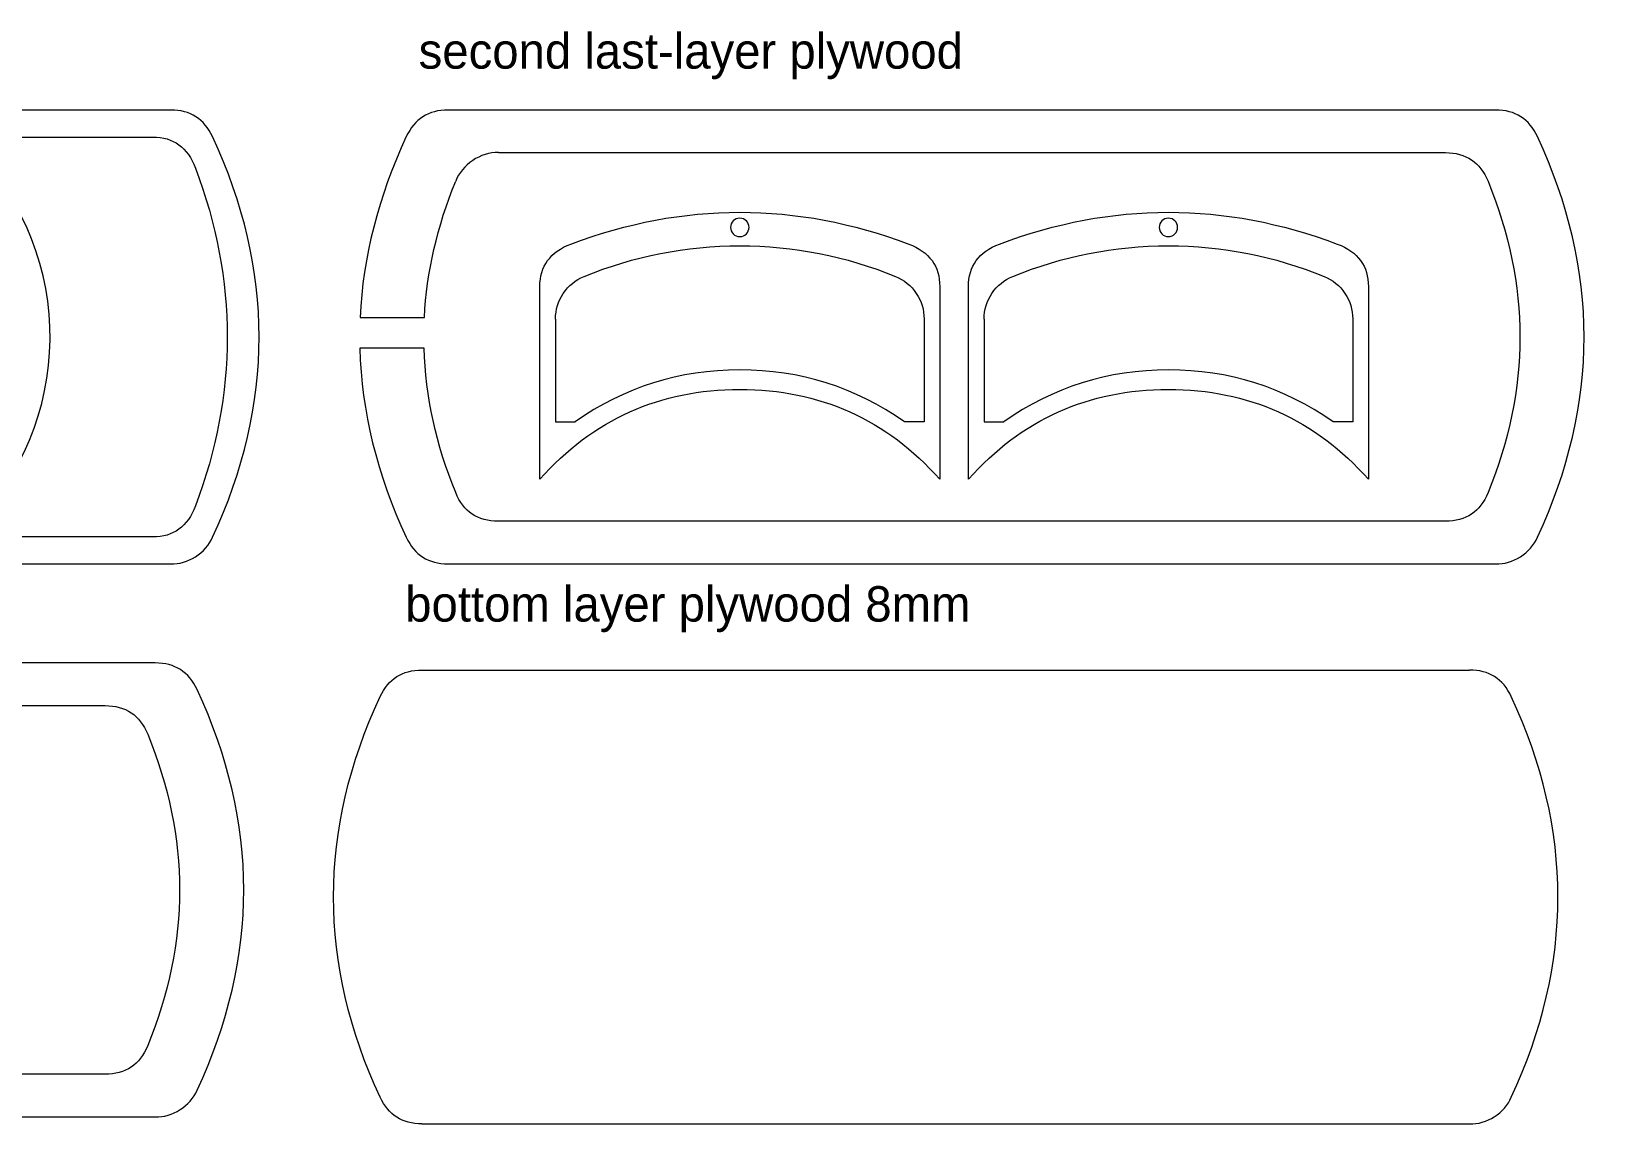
# Model space of a CAD drawing. Header units: inches. Extents: x -377 to 507, y -117 to 625.
# Drawn here: x -42 to 468, y -117 to 239 of the extents above; entities that cross this region are included whole.
import ezdxf

# ---------------------------------------------------------------- set-up
doc = ezdxf.new("R2010")
doc.units = ezdxf.units.IN
doc.header["$MEASUREMENT"] = 0
doc.layers.add('CUT', color=7, linetype='Continuous')

# ---------------------------------------------------------------- blocks, each defined once
blk = doc.blocks.new('block 82')
at = {"layer": 'CUT', "color": 7, "lineweight": 9}
blk.add_lwpolyline([(85.11, -116.27), (426.11, -116.27)], dxfattribs=at)
blk = doc.blocks.new('block 81')
at = {"layer": 'CUT'}
blk.add_blockref('block 82', (0, 0), dxfattribs=at)
blk = doc.blocks.new('block 85')
at = {"layer": 'CUT', "color": 7, "lineweight": 9}
blk.add_open_spline([(439.7, -107.6), (459.95, -64.14), (459.95, -20.67), (439.7, 22.8), (439.7, 22.8), (439.7, 22.8), (439.7, 22.8), (439.7, 22.8), (439.7, 22.8), (439.7, 22.8), (439.7, 22.8), (439.7, 22.8), (439.7, 22.8), (437.01, 28.57), (432.48, 31.46), (426.11, 31.46)], degree=3, knots=[0, 0, 0, 0, 1, 1, 1, 2, 2, 2, 3, 3, 3, 4, 4, 4, 5, 5, 5, 5], dxfattribs=at)
blk = doc.blocks.new('block 84')
at = {"layer": 'CUT'}
blk.add_blockref('block 85', (0, 0), dxfattribs=at)
blk = doc.blocks.new('block 87')
at = {"layer": 'CUT', "color": 7, "lineweight": 9}
blk.add_open_spline([(85.11, -116.27), (78.73, -116.27), (74.2, -113.38), (71.51, -107.6), (71.51, -107.6), (71.51, -107.6), (71.51, -107.6), (71.51, -107.6), (71.51, -107.6), (71.51, -107.6), (71.51, -107.6), (71.51, -107.6), (71.51, -107.6), (51.26, -64.14), (51.26, -20.67), (71.51, 22.8), (71.51, 22.8), (71.51, 22.8), (71.51, 22.8), (71.51, 22.8), (71.51, 22.8), (71.51, 22.8), (71.51, 22.8), (71.51, 22.8), (71.51, 22.8), (74.2, 28.57), (78.73, 31.46), (85.11, 31.46), (85.11, 31.46), (426.11, 31.46), (426.11, 31.46)], degree=3, knots=[0, 0, 0, 0, 1, 1, 1, 2, 2, 2, 3, 3, 3, 4, 4, 4, 5, 5, 5, 6, 6, 6, 7, 7, 7, 8, 8, 8, 9, 9, 9, 10, 10, 10, 10], dxfattribs=at)
blk = doc.blocks.new('block 86')
at = {"layer": 'CUT'}
blk.add_blockref('block 87', (0, 0), dxfattribs=at)
blk = doc.blocks.new('block 89')
at = {"layer": 'CUT', "color": 7, "lineweight": 9}
blk.add_open_spline([(426.11, -116.27), (431.56, -116.51), (437.62, -112.65), (439.7, -107.6)], degree=3, dxfattribs=at)
blk = doc.blocks.new('block 88')
at = {"layer": 'CUT'}
blk.add_blockref('block 89', (0, 0), dxfattribs=at)
blk = doc.blocks.new('block 83')
at = {"layer": 'CUT'}
for name in ['block 86', 'block 84', 'block 88']:
    blk.add_blockref(name, (0, 0), dxfattribs=at)
blk = doc.blocks.new('block 80')
at = {"layer": 'CUT'}
for name in ['block 83', 'block 81']:
    blk.add_blockref(name, (0, 0), dxfattribs=at)
blk = doc.blocks.new('block 92')
at = {"layer": 'CUT', "color": 7, "lineweight": 9}
blk.add_open_spline([(11.92, -105.31), (32.16, -61.85), (32.16, -18.38), (11.92, 25.09), (11.92, 25.09), (11.92, 25.09), (11.92, 25.09), (11.92, 25.09), (11.92, 25.09), (11.92, 25.09), (11.92, 25.09), (11.92, 25.09), (11.92, 25.09), (9.22, 30.86), (4.69, 33.75), (-1.68, 33.75)], degree=3, knots=[0, 0, 0, 0, 1, 1, 1, 2, 2, 2, 3, 3, 3, 4, 4, 4, 5, 5, 5, 5], dxfattribs=at)
blk = doc.blocks.new('block 91')
at = {"layer": 'CUT'}
blk.add_blockref('block 92', (0, 0), dxfattribs=at)
blk = doc.blocks.new('block 94')
at = {"layer": 'CUT', "color": 7, "lineweight": 9}
blk.add_lwpolyline([(-1.68, 33.75), (-342.68, 33.75)], dxfattribs=at)
blk = doc.blocks.new('block 93')
at = {"layer": 'CUT'}
blk.add_blockref('block 94', (0, 0), dxfattribs=at)
blk = doc.blocks.new('block 96')
at = {"layer": 'CUT', "color": 7, "lineweight": 9}
blk.add_open_spline([(-342.68, 33.75), (-349.05, 33.75), (-353.59, 30.86), (-356.28, 25.09), (-356.28, 25.09), (-356.28, 25.09), (-356.28, 25.09), (-356.28, 25.09), (-356.28, 25.09), (-356.28, 25.09), (-356.28, 25.09), (-356.28, 25.09), (-356.28, 25.09), (-376.52, -18.38), (-376.52, -61.85), (-356.28, -105.31), (-356.28, -105.31), (-356.28, -105.31), (-356.28, -105.31), (-356.28, -105.31), (-356.28, -105.31), (-356.28, -105.31), (-356.28, -105.31), (-356.28, -105.31), (-356.28, -105.31), (-353.59, -111.09), (-349.05, -113.98), (-342.68, -113.98)], degree=3, knots=[0, 0, 0, 0, 1, 1, 1, 2, 2, 2, 3, 3, 3, 4, 4, 4, 5, 5, 5, 6, 6, 6, 7, 7, 7, 8, 8, 8, 9, 9, 9, 9], dxfattribs=at)
blk = doc.blocks.new('block 95')
at = {"layer": 'CUT'}
blk.add_blockref('block 96', (0, 0), dxfattribs=at)
blk = doc.blocks.new('block 98')
at = {"layer": 'CUT', "color": 7, "lineweight": 9}
blk.add_lwpolyline([(-342.68, -113.98), (-1.68, -113.98)], dxfattribs=at)
blk = doc.blocks.new('block 97')
at = {"layer": 'CUT'}
blk.add_blockref('block 98', (0, 0), dxfattribs=at)
blk = doc.blocks.new('block 100')
at = {"layer": 'CUT', "color": 7, "lineweight": 9}
blk.add_open_spline([(-1.68, -113.98), (3.78, -114.22), (9.83, -110.36), (11.92, -105.31)], degree=3, dxfattribs=at)
blk = doc.blocks.new('block 99')
at = {"layer": 'CUT'}
blk.add_blockref('block 100', (0, 0), dxfattribs=at)
blk = doc.blocks.new('block 102')
at = {"layer": 'CUT', "color": 7, "lineweight": 9}
blk.add_lwpolyline([(-18.05, -100.11), (-326.31, -100.11)], dxfattribs=at)
blk = doc.blocks.new('block 101')
at = {"layer": 'CUT'}
blk.add_blockref('block 102', (0, 0), dxfattribs=at)
blk = doc.blocks.new('block 104')
at = {"layer": 'CUT', "color": 7, "lineweight": 9}
blk.add_lwpolyline([(-326.31, 19.88), (-18.05, 19.88)], dxfattribs=at)
blk = doc.blocks.new('block 103')
at = {"layer": 'CUT'}
blk.add_blockref('block 104', (0, 0), dxfattribs=at)
blk = doc.blocks.new('block 106')
at = {"layer": 'CUT', "color": 7, "lineweight": 9}
blk.add_open_spline([(-326.31, 19.88), (-332.05, 20.11), (-338.23, 15.97), (-340.19, 10.56)], degree=3, dxfattribs=at)
blk = doc.blocks.new('block 105')
at = {"layer": 'CUT'}
blk.add_blockref('block 106', (0, 0), dxfattribs=at)
blk = doc.blocks.new('block 108')
at = {"layer": 'CUT', "color": 7, "lineweight": 9}
blk.add_open_spline([(-18.05, 19.88), (-11.34, 19.88), (-6.71, 16.77), (-4.17, 10.56), (-4.17, 10.56), (-4.17, 10.56), (-4.17, 10.56), (-4.17, 10.56), (-4.17, 10.56), (-4.17, 10.56), (-4.17, 10.56), (-4.17, 10.56), (-4.17, 10.56), (9.65, -23.22), (9.65, -57), (-4.17, -90.79), (-4.17, -90.79), (-4.17, -90.79), (-4.17, -90.79), (-4.17, -90.79), (-4.17, -90.79), (-4.17, -90.79), (-4.17, -90.79), (-4.17, -90.79), (-4.17, -90.79), (-6.71, -97), (-11.34, -100.11), (-18.05, -100.11)], degree=3, knots=[0, 0, 0, 0, 1, 1, 1, 2, 2, 2, 3, 3, 3, 4, 4, 4, 5, 5, 5, 6, 6, 6, 7, 7, 7, 8, 8, 8, 9, 9, 9, 9], dxfattribs=at)
blk = doc.blocks.new('block 107')
at = {"layer": 'CUT'}
blk.add_blockref('block 108', (0, 0), dxfattribs=at)
blk = doc.blocks.new('block 110')
at = {"layer": 'CUT', "color": 7, "lineweight": 9}
blk.add_open_spline([(-326.31, -100.11), (-333.02, -100.11), (-337.65, -97), (-340.19, -90.79), (-340.19, -90.79), (-340.19, -90.79), (-340.19, -90.79), (-340.19, -90.79), (-340.19, -90.79), (-340.19, -90.79), (-340.19, -90.79), (-340.19, -90.79), (-340.19, -90.79), (-354.01, -57), (-354.01, -23.22), (-340.19, 10.56)], degree=3, knots=[0, 0, 0, 0, 1, 1, 1, 2, 2, 2, 3, 3, 3, 4, 4, 4, 5, 5, 5, 5], dxfattribs=at)
blk = doc.blocks.new('block 109')
at = {"layer": 'CUT'}
blk.add_blockref('block 110', (0, 0), dxfattribs=at)
blk = doc.blocks.new('block 90')
at = {"layer": 'CUT'}
for name in ['block 95', 'block 93', 'block 91', 'block 105', 'block 103', 'block 107', 'block 109', 'block 101', 'block 99', 'block 97']:
    blk.add_blockref(name, (0, 0), dxfattribs=at)
blk = doc.blocks.new('block 114')
at = {"layer": 'CUT', "color": 7, "lineweight": 9}
blk.add_open_spline([(448.21, 74.65), (468.46, 118.12), (468.46, 161.59), (448.21, 205.05), (448.21, 205.05), (448.21, 205.05), (448.21, 205.05), (448.21, 205.05), (448.21, 205.05), (448.21, 205.05), (448.21, 205.05), (448.21, 205.05), (448.21, 205.05), (445.52, 210.83), (440.99, 213.72), (434.61, 213.72)], degree=3, knots=[0, 0, 0, 0, 1, 1, 1, 2, 2, 2, 3, 3, 3, 4, 4, 4, 5, 5, 5, 5], dxfattribs=at)
blk = doc.blocks.new('block 113')
at = {"layer": 'CUT'}
blk.add_blockref('block 114', (0, 0), dxfattribs=at)
blk = doc.blocks.new('block 116')
at = {"layer": 'CUT', "color": 7, "lineweight": 9}
blk.add_lwpolyline([(434.61, 213.72), (93.61, 213.72)], dxfattribs=at)
blk = doc.blocks.new('block 115')
at = {"layer": 'CUT'}
blk.add_blockref('block 116', (0, 0), dxfattribs=at)
blk = doc.blocks.new('block 118')
at = {"layer": 'CUT', "color": 7, "lineweight": 9}
for points in [[(93.61, 213.72), (87.24, 213.72), (82.71, 210.83), (80.02, 205.05), (80.02, 205.05), (80.02, 205.05), (80.02, 205.05), (80.02, 205.05), (80.02, 205.05), (80.02, 205.05), (80.02, 205.05), (80.02, 205.05), (80.02, 205.05), (70.88, 185.43), (65.86, 165.81), (64.97, 146.19)], [(64.88, 136.19), (65.42, 115.68), (70.46, 95.17), (80.02, 74.65), (80.02, 74.65), (80.02, 74.65), (80.02, 74.65), (80.02, 74.65), (80.02, 74.65), (80.02, 74.65), (80.02, 74.65), (80.02, 74.65), (80.02, 74.65), (82.71, 68.88), (87.24, 65.99), (93.61, 65.99)]]:
    blk.add_open_spline(points, degree=3, knots=[0, 0, 0, 0, 1, 1, 1, 2, 2, 2, 3, 3, 3, 4, 4, 4, 5, 5, 5, 5], dxfattribs=at)
blk = doc.blocks.new('block 117')
at = {"layer": 'CUT'}
blk.add_blockref('block 118', (0, 0), dxfattribs=at)
blk = doc.blocks.new('block 120')
at = {"layer": 'CUT', "color": 7, "lineweight": 9}
blk.add_lwpolyline([(93.61, 65.99), (434.61, 65.99)], dxfattribs=at)
blk = doc.blocks.new('block 119')
at = {"layer": 'CUT'}
blk.add_blockref('block 120', (0, 0), dxfattribs=at)
blk = doc.blocks.new('block 122')
at = {"layer": 'CUT', "color": 7, "lineweight": 9}
blk.add_open_spline([(434.61, 65.99), (440.07, 65.75), (446.12, 69.61), (448.21, 74.65)], degree=3, dxfattribs=at)
blk = doc.blocks.new('block 121')
at = {"layer": 'CUT'}
blk.add_blockref('block 122', (0, 0), dxfattribs=at)
blk = doc.blocks.new('block 124')
at = {"layer": 'CUT', "color": 7, "lineweight": 9}
blk.add_lwpolyline([(418.24, 79.86), (109.98, 79.86)], dxfattribs=at)
blk = doc.blocks.new('block 123')
at = {"layer": 'CUT'}
blk.add_blockref('block 124', (0, 0), dxfattribs=at)
blk = doc.blocks.new('block 126')
at = {"layer": 'CUT', "color": 7, "lineweight": 9}
blk.add_lwpolyline([(109.98, 199.85), (418.24, 199.85)], dxfattribs=at)
blk = doc.blocks.new('block 125')
at = {"layer": 'CUT'}
blk.add_blockref('block 126', (0, 0), dxfattribs=at)
blk = doc.blocks.new('block 128')
at = {"layer": 'CUT', "color": 7, "lineweight": 9}
blk.add_open_spline([(109.98, 199.85), (104.24, 200.08), (98.06, 195.93), (96.1, 190.53)], degree=3, dxfattribs=at)
blk = doc.blocks.new('block 127')
at = {"layer": 'CUT'}
blk.add_blockref('block 128', (0, 0), dxfattribs=at)
blk = doc.blocks.new('block 130')
at = {"layer": 'CUT', "color": 7, "lineweight": 9}
blk.add_open_spline([(418.24, 199.85), (424.95, 199.85), (429.58, 196.74), (432.12, 190.53), (432.12, 190.53), (432.12, 190.53), (432.12, 190.53), (432.12, 190.53), (432.12, 190.53), (432.12, 190.53), (432.12, 190.53), (432.12, 190.53), (432.12, 190.53), (445.94, 156.74), (445.94, 122.96), (432.12, 89.18), (432.12, 89.18), (432.12, 89.18), (432.12, 89.18), (432.12, 89.18), (432.12, 89.18), (432.12, 89.18), (432.12, 89.18), (432.12, 89.18), (432.12, 89.18), (429.58, 82.97), (424.95, 79.86), (418.24, 79.86)], degree=3, knots=[0, 0, 0, 0, 1, 1, 1, 2, 2, 2, 3, 3, 3, 4, 4, 4, 5, 5, 5, 6, 6, 6, 7, 7, 7, 8, 8, 8, 9, 9, 9, 9], dxfattribs=at)
blk = doc.blocks.new('block 129')
at = {"layer": 'CUT'}
blk.add_blockref('block 130', (0, 0), dxfattribs=at)
blk = doc.blocks.new('block 132')
at = {"layer": 'CUT', "color": 7, "lineweight": 9}
blk.add_open_spline([(85.9, 146.19), (86.66, 160.97), (90.06, 175.75), (96.1, 190.53)], degree=3, dxfattribs=at)
blk.add_open_spline([(109.98, 79.86), (103.27, 79.86), (98.64, 82.97), (96.1, 89.18), (96.1, 89.18), (96.1, 89.18), (96.1, 89.18), (96.1, 89.18), (96.1, 89.18), (96.1, 89.18), (96.1, 89.18), (96.1, 89.18), (96.1, 89.18), (89.69, 104.85), (86.26, 120.52), (85.79, 136.19)], degree=3, knots=[0, 0, 0, 0, 1, 1, 1, 2, 2, 2, 3, 3, 3, 4, 4, 4, 5, 5, 5, 5], dxfattribs=at)
blk = doc.blocks.new('block 131')
at = {"layer": 'CUT'}
blk.add_blockref('block 132', (0, 0), dxfattribs=at)
blk = doc.blocks.new('block 112')
at = {"layer": 'CUT'}
for name in ['block 117', 'block 115', 'block 113', 'block 127', 'block 125', 'block 129', 'block 131', 'block 123', 'block 121', 'block 119']:
    blk.add_blockref(name, (0, 0), dxfattribs=at)
blk = doc.blocks.new('block 111')
at = {"layer": 'CUT', "color": 7, "lineweight": 9}
blk.add_lwpolyline([(85.79, 136.19), (64.88, 136.19)], dxfattribs=at)
blk.add_open_spline([(64.97, 146.19), (70.89, 146.19), (85.9, 146.19), (85.9, 146.19)], degree=3, dxfattribs=at)
at = {"layer": 'CUT'}
blk.add_blockref('block 112', (0, 0), dxfattribs=at)
blk = doc.blocks.new('block 135')
at = {"layer": 'CUT', "color": 7, "lineweight": 9}
blk.add_open_spline([(381.69, 112.25), (381.69, 112.25), (381.69, 112.25), (381.69, 112.25), (381.69, 112.25), (381.69, 112.25), (381.69, 112.25), (381.69, 112.25), (381.69, 112.25), (381.69, 112.25), (365.6, 123.52), (347.74, 129.15), (328.1, 129.15), (328.1, 129.15), (328.1, 129.15), (328.1, 129.15), (328.1, 129.15), (328.1, 129.15), (328.1, 129.15), (328.1, 129.15), (328.1, 129.15), (328.1, 129.15), (308.46, 129.15), (290.59, 123.52), (274.5, 112.25)], degree=3, knots=[0, 0, 0, 0, 1, 1, 1, 2, 2, 2, 3, 3, 3, 4, 4, 4, 5, 5, 5, 6, 6, 6, 7, 7, 7, 8, 8, 8, 8], dxfattribs=at)
blk = doc.blocks.new('block 134')
at = {"layer": 'CUT'}
blk.add_blockref('block 135', (0, 0), dxfattribs=at)
blk = doc.blocks.new('block 137')
at = {"layer": 'CUT', "color": 7, "lineweight": 9}
blk.add_lwpolyline([(388.09, 145.67), (388.09, 112.25), (381.69, 112.25)], dxfattribs=at)
blk = doc.blocks.new('block 136')
at = {"layer": 'CUT'}
blk.add_blockref('block 137', (0, 0), dxfattribs=at)
blk = doc.blocks.new('block 139')
at = {"layer": 'CUT', "color": 7, "lineweight": 9}
blk.add_open_spline([(268.11, 145.67), (268.11, 148.72), (268.95, 151.51), (270.65, 154.03), (270.65, 154.03), (270.65, 154.03), (270.65, 154.03), (270.65, 154.03), (270.65, 154.03), (270.65, 154.03), (270.65, 154.03), (270.65, 154.03), (270.65, 154.03), (272.35, 156.56), (274.61, 158.4), (277.42, 159.56), (277.42, 159.56), (277.42, 159.56), (277.42, 159.56), (277.42, 159.56), (277.42, 159.56), (277.42, 159.56), (277.42, 159.56), (277.42, 159.56), (277.42, 159.56), (293.66, 166.2), (310.55, 169.52), (328.1, 169.52), (328.1, 169.52), (328.1, 169.52), (328.1, 169.52), (328.1, 169.52), (328.1, 169.52), (328.1, 169.52), (328.1, 169.52), (328.1, 169.52), (328.1, 169.52), (345.64, 169.52), (362.53, 166.2), (378.77, 159.56), (378.77, 159.56), (378.77, 159.56), (378.77, 159.56), (378.77, 159.56), (378.77, 159.56), (378.77, 159.56), (378.77, 159.56), (378.77, 159.56), (378.77, 159.56), (381.59, 158.4), (383.85, 156.56), (385.55, 154.03), (385.55, 154.03), (385.55, 154.03), (385.55, 154.03), (385.55, 154.03), (385.55, 154.03), (385.55, 154.03), (385.55, 154.03), (385.55, 154.03), (385.55, 154.03), (387.24, 151.51), (388.09, 148.72), (388.09, 145.67)], degree=3, knots=[0, 0, 0, 0, 1, 1, 1, 2, 2, 2, 3, 3, 3, 4, 4, 4, 5, 5, 5, 6, 6, 6, 7, 7, 7, 8, 8, 8, 9, 9, 9, 10, 10, 10, 11, 11, 11, 12, 12, 12, 13, 13, 13, 14, 14, 14, 15, 15, 15, 16, 16, 16, 17, 17, 17, 18, 18, 18, 19, 19, 19, 20, 20, 20, 21, 21, 21, 21], dxfattribs=at)
blk = doc.blocks.new('block 138')
at = {"layer": 'CUT'}
blk.add_blockref('block 139', (0, 0), dxfattribs=at)
blk = doc.blocks.new('block 141')
at = {"layer": 'CUT', "color": 7, "lineweight": 9}
blk.add_open_spline([(268.11, 145.67), (268.11, 145.67), (268.11, 112.25), (268.11, 112.25), (268.56, 112.25), (274.5, 112.25), (274.5, 112.25)], degree=3, knots=[0, 0, 0, 0, 1, 1, 1, 2, 2, 2, 2], dxfattribs=at)
blk = doc.blocks.new('block 140')
at = {"layer": 'CUT'}
blk.add_blockref('block 141', (0, 0), dxfattribs=at)
blk = doc.blocks.new('block 143')
at = {"layer": 'CUT', "color": 7, "lineweight": 9}
blk.add_lwpolyline([(263.01, 93.56), (263.01, 135.14)], dxfattribs=at)
blk = doc.blocks.new('block 142')
at = {"layer": 'CUT'}
blk.add_blockref('block 143', (0, 0), dxfattribs=at)
blk = doc.blocks.new('block 145')
at = {"layer": 'CUT', "color": 7, "lineweight": 9}
blk.add_open_spline([(383.07, 170.09), (389.81, 167.55), (393.18, 162.92), (393.18, 156.21)], degree=3, dxfattribs=at)
blk = doc.blocks.new('block 144')
at = {"layer": 'CUT'}
blk.add_blockref('block 145', (0, 0), dxfattribs=at)
blk = doc.blocks.new('block 147')
at = {"layer": 'CUT', "color": 7, "lineweight": 9}
blk.add_open_spline([(263.01, 156.21), (263.01, 162.92), (266.38, 167.55), (273.12, 170.09), (273.12, 170.09), (273.12, 170.09), (273.12, 170.09), (273.12, 170.09), (273.12, 170.09), (273.12, 170.09), (273.12, 170.09), (273.12, 170.09), (273.12, 170.09), (309.77, 183.91), (346.42, 183.91), (383.07, 170.09)], degree=3, knots=[0, 0, 0, 0, 1, 1, 1, 2, 2, 2, 3, 3, 3, 4, 4, 4, 5, 5, 5, 5], dxfattribs=at)
blk = doc.blocks.new('block 146')
at = {"layer": 'CUT'}
blk.add_blockref('block 147', (0, 0), dxfattribs=at)
blk = doc.blocks.new('block 149')
at = {"layer": 'CUT', "color": 7, "lineweight": 9}
blk.add_lwpolyline([(393.18, 156.21), (393.18, 135.14)], dxfattribs=at)
blk = doc.blocks.new('block 148')
at = {"layer": 'CUT'}
blk.add_blockref('block 149', (0, 0), dxfattribs=at)
blk = doc.blocks.new('block 151')
at = {"layer": 'CUT', "color": 7, "lineweight": 9}
blk.add_lwpolyline([(263.01, 135.14), (263.01, 156.21)], dxfattribs=at)
blk = doc.blocks.new('block 150')
at = {"layer": 'CUT'}
blk.add_blockref('block 151', (0, 0), dxfattribs=at)
blk = doc.blocks.new('block 153')
at = {"layer": 'CUT', "color": 7, "lineweight": 9}
blk.add_open_spline([(263.01, 93.56), (280.33, 113.04), (302.03, 122.78), (328.1, 122.78), (328.1, 122.78), (328.1, 122.78), (328.1, 122.78), (328.1, 122.78), (328.1, 122.78), (328.1, 122.78), (328.1, 122.78), (328.1, 122.78), (328.1, 122.78), (354.17, 122.78), (375.86, 113.04), (393.18, 93.56)], degree=3, knots=[0, 0, 0, 0, 1, 1, 1, 2, 2, 2, 3, 3, 3, 4, 4, 4, 5, 5, 5, 5], dxfattribs=at)
blk = doc.blocks.new('block 152')
at = {"layer": 'CUT'}
blk.add_blockref('block 153', (0, 0), dxfattribs=at)
blk = doc.blocks.new('block 155')
at = {"layer": 'CUT', "color": 7, "lineweight": 9}
blk.add_lwpolyline([(393.18, 135.14), (393.18, 93.56)], dxfattribs=at)
blk = doc.blocks.new('block 154')
at = {"layer": 'CUT'}
blk.add_blockref('block 155', (0, 0), dxfattribs=at)
blk = doc.blocks.new('block 133')
at = {"layer": 'CUT'}
for name in ['block 146', 'block 138', 'block 144', 'block 150', 'block 148', 'block 140', 'block 136', 'block 142', 'block 154', 'block 134', 'block 152']:
    blk.add_blockref(name, (0, 0), dxfattribs=at)
blk = doc.blocks.new('block 159')
at = {"layer": 'CUT', "color": 7, "lineweight": 9}
blk.add_open_spline([(242.17, 112.26), (242.17, 112.26), (242.17, 112.26), (242.17, 112.26), (242.17, 112.26), (242.17, 112.26), (242.17, 112.26), (242.17, 112.26), (242.17, 112.26), (242.17, 112.26), (226.08, 123.52), (208.22, 129.15), (188.58, 129.15), (188.58, 129.15), (188.58, 129.15), (188.58, 129.15), (188.58, 129.15), (188.58, 129.15), (188.58, 129.15), (188.58, 129.15), (188.58, 129.15), (188.58, 129.15), (168.94, 129.15), (151.08, 123.52), (134.99, 112.26)], degree=3, knots=[0, 0, 0, 0, 1, 1, 1, 2, 2, 2, 3, 3, 3, 4, 4, 4, 5, 5, 5, 6, 6, 6, 7, 7, 7, 8, 8, 8, 8], dxfattribs=at)
blk = doc.blocks.new('block 158')
at = {"layer": 'CUT'}
blk.add_blockref('block 159', (0, 0), dxfattribs=at)
blk = doc.blocks.new('block 161')
at = {"layer": 'CUT', "color": 7, "lineweight": 9}
blk.add_lwpolyline([(248.57, 145.67), (248.57, 112.26), (242.17, 112.26)], dxfattribs=at)
blk = doc.blocks.new('block 160')
at = {"layer": 'CUT'}
blk.add_blockref('block 161', (0, 0), dxfattribs=at)
blk = doc.blocks.new('block 163')
at = {"layer": 'CUT', "color": 7, "lineweight": 9}
blk.add_open_spline([(128.59, 145.67), (128.59, 148.72), (129.43, 151.51), (131.13, 154.03), (131.13, 154.03), (131.13, 154.03), (131.13, 154.03), (131.13, 154.03), (131.13, 154.03), (131.13, 154.03), (131.13, 154.03), (131.13, 154.03), (131.13, 154.03), (132.83, 156.56), (135.09, 158.4), (137.91, 159.56), (137.91, 159.56), (137.91, 159.56), (137.91, 159.56), (137.91, 159.56), (137.91, 159.56), (137.91, 159.56), (137.91, 159.56), (137.91, 159.56), (137.91, 159.56), (154.14, 166.2), (171.04, 169.52), (188.58, 169.52), (188.58, 169.52), (188.58, 169.52), (188.58, 169.52), (188.58, 169.52), (188.58, 169.52), (188.58, 169.52), (188.58, 169.52), (188.58, 169.52), (188.58, 169.52), (206.12, 169.52), (223.01, 166.2), (239.25, 159.56), (239.25, 159.56), (239.25, 159.56), (239.25, 159.56), (239.25, 159.56), (239.25, 159.56), (239.25, 159.56), (239.25, 159.56), (239.25, 159.56), (239.25, 159.56), (242.07, 158.4), (244.33, 156.56), (246.03, 154.03), (246.03, 154.03), (246.03, 154.03), (246.03, 154.03), (246.03, 154.03), (246.03, 154.03), (246.03, 154.03), (246.03, 154.03), (246.03, 154.03), (246.03, 154.03), (247.72, 151.51), (248.57, 148.72), (248.57, 145.67)], degree=3, knots=[0, 0, 0, 0, 1, 1, 1, 2, 2, 2, 3, 3, 3, 4, 4, 4, 5, 5, 5, 6, 6, 6, 7, 7, 7, 8, 8, 8, 9, 9, 9, 10, 10, 10, 11, 11, 11, 12, 12, 12, 13, 13, 13, 14, 14, 14, 15, 15, 15, 16, 16, 16, 17, 17, 17, 18, 18, 18, 19, 19, 19, 20, 20, 20, 21, 21, 21, 21], dxfattribs=at)
blk = doc.blocks.new('block 162')
at = {"layer": 'CUT'}
blk.add_blockref('block 163', (0, 0), dxfattribs=at)
blk = doc.blocks.new('block 165')
at = {"layer": 'CUT', "color": 7, "lineweight": 9}
blk.add_open_spline([(128.59, 145.67), (128.59, 145.67), (128.59, 112.26), (128.59, 112.26), (129.04, 112.26), (134.99, 112.26), (134.99, 112.26)], degree=3, knots=[0, 0, 0, 0, 1, 1, 1, 2, 2, 2, 2], dxfattribs=at)
blk = doc.blocks.new('block 164')
at = {"layer": 'CUT'}
blk.add_blockref('block 165', (0, 0), dxfattribs=at)
blk = doc.blocks.new('block 167')
at = {"layer": 'CUT', "color": 7, "lineweight": 9}
blk.add_lwpolyline([(123.49, 93.56), (123.49, 135.14)], dxfattribs=at)
blk = doc.blocks.new('block 166')
at = {"layer": 'CUT'}
blk.add_blockref('block 167', (0, 0), dxfattribs=at)
blk = doc.blocks.new('block 169')
at = {"layer": 'CUT', "color": 7, "lineweight": 9}
blk.add_open_spline([(243.55, 170.09), (250.3, 167.55), (253.67, 162.92), (253.67, 156.21)], degree=3, dxfattribs=at)
blk = doc.blocks.new('block 168')
at = {"layer": 'CUT'}
blk.add_blockref('block 169', (0, 0), dxfattribs=at)
blk = doc.blocks.new('block 171')
at = {"layer": 'CUT', "color": 7, "lineweight": 9}
blk.add_open_spline([(123.49, 156.21), (123.49, 162.92), (126.86, 167.55), (133.6, 170.09), (133.6, 170.09), (133.6, 170.09), (133.6, 170.09), (133.6, 170.09), (133.6, 170.09), (133.6, 170.09), (133.6, 170.09), (133.6, 170.09), (133.6, 170.09), (170.25, 183.91), (206.9, 183.91), (243.55, 170.09)], degree=3, knots=[0, 0, 0, 0, 1, 1, 1, 2, 2, 2, 3, 3, 3, 4, 4, 4, 5, 5, 5, 5], dxfattribs=at)
blk = doc.blocks.new('block 170')
at = {"layer": 'CUT'}
blk.add_blockref('block 171', (0, 0), dxfattribs=at)
blk = doc.blocks.new('block 173')
at = {"layer": 'CUT', "color": 7, "lineweight": 9}
blk.add_lwpolyline([(253.67, 156.21), (253.67, 135.14)], dxfattribs=at)
blk = doc.blocks.new('block 172')
at = {"layer": 'CUT'}
blk.add_blockref('block 173', (0, 0), dxfattribs=at)
blk = doc.blocks.new('block 175')
at = {"layer": 'CUT', "color": 7, "lineweight": 9}
blk.add_lwpolyline([(123.49, 135.14), (123.49, 156.21)], dxfattribs=at)
blk = doc.blocks.new('block 174')
at = {"layer": 'CUT'}
blk.add_blockref('block 175', (0, 0), dxfattribs=at)
blk = doc.blocks.new('block 177')
at = {"layer": 'CUT', "color": 7, "lineweight": 9}
blk.add_open_spline([(123.49, 93.56), (140.82, 113.04), (162.51, 122.78), (188.58, 122.78), (188.58, 122.78), (188.58, 122.78), (188.58, 122.78), (188.58, 122.78), (188.58, 122.78), (188.58, 122.78), (188.58, 122.78), (188.58, 122.78), (188.58, 122.78), (214.65, 122.78), (236.34, 113.04), (253.67, 93.56)], degree=3, knots=[0, 0, 0, 0, 1, 1, 1, 2, 2, 2, 3, 3, 3, 4, 4, 4, 5, 5, 5, 5], dxfattribs=at)
blk = doc.blocks.new('block 176')
at = {"layer": 'CUT'}
blk.add_blockref('block 177', (0, 0), dxfattribs=at)
blk = doc.blocks.new('block 179')
at = {"layer": 'CUT', "color": 7, "lineweight": 9}
blk.add_lwpolyline([(253.67, 135.14), (253.67, 93.56)], dxfattribs=at)
blk = doc.blocks.new('block 178')
at = {"layer": 'CUT'}
blk.add_blockref('block 179', (0, 0), dxfattribs=at)
blk = doc.blocks.new('block 157')
at = {"layer": 'CUT'}
for name in ['block 170', 'block 162', 'block 168', 'block 174', 'block 172', 'block 164', 'block 160', 'block 166', 'block 178', 'block 158', 'block 176']:
    blk.add_blockref(name, (0, 0), dxfattribs=at)
blk = doc.blocks.new('block 156')
at = {"layer": 'CUT', "color": 7, "lineweight": 9}
blk.add_open_spline([(191.58, 175.52), (191.58, 173.86), (190.24, 172.52), (188.58, 172.52), (186.92, 172.52), (185.58, 173.86), (185.58, 175.52), (185.58, 177.18), (186.92, 178.52), (188.58, 178.52), (190.24, 178.52), (191.58, 177.18), (191.58, 175.52)], degree=3, knots=[0, 0, 0, 0, 1, 1, 1, 2, 2, 2, 3, 3, 3, 4, 4, 4, 4], dxfattribs=at)
at = {"layer": 'CUT'}
blk.add_blockref('block 157', (0, 0), dxfattribs=at)
blk = doc.blocks.new('block 182')
at = {"layer": 'CUT', "color": 7, "lineweight": 9}
blk.add_lwpolyline([(-76.87, 213.71), (-257.46, 213.71)], dxfattribs=at)
blk = doc.blocks.new('block 181')
at = {"layer": 'CUT'}
blk.add_blockref('block 182', (0, 0), dxfattribs=at)
blk = doc.blocks.new('block 184')
at = {"layer": 'CUT', "color": 7, "lineweight": 9}
blk.add_open_spline([(16.93, 74.65), (37.18, 118.12), (37.18, 161.58), (16.93, 205.05), (16.93, 205.05), (16.93, 205.05), (16.93, 205.05), (16.93, 205.05), (16.93, 205.05), (16.93, 205.05), (16.93, 205.05), (16.93, 205.05), (16.93, 205.05), (14.24, 210.82), (9.71, 213.71), (3.34, 213.71)], degree=3, knots=[0, 0, 0, 0, 1, 1, 1, 2, 2, 2, 3, 3, 3, 4, 4, 4, 5, 5, 5, 5], dxfattribs=at)
blk = doc.blocks.new('block 183')
at = {"layer": 'CUT'}
blk.add_blockref('block 184', (0, 0), dxfattribs=at)
blk = doc.blocks.new('block 186')
at = {"layer": 'CUT', "color": 7, "lineweight": 9}
blk.add_open_spline([(3.34, 65.98), (8.79, 65.74), (14.85, 69.6), (16.93, 74.65)], degree=3, dxfattribs=at)
blk = doc.blocks.new('block 185')
at = {"layer": 'CUT'}
blk.add_blockref('block 186', (0, 0), dxfattribs=at)
blk = doc.blocks.new('block 188')
at = {"layer": 'CUT', "color": 7, "lineweight": 9}
blk.add_lwpolyline([(-65.15, 204.94), (-23.57, 204.94)], dxfattribs=at)
blk = doc.blocks.new('block 187')
at = {"layer": 'CUT'}
blk.add_blockref('block 188', (0, 0), dxfattribs=at)
blk = doc.blocks.new('block 190')
at = {"layer": 'CUT', "color": 7, "lineweight": 9}
blk.add_lwpolyline([(-23.57, 204.94), (-2.5, 204.94)], dxfattribs=at)
blk = doc.blocks.new('block 189')
at = {"layer": 'CUT'}
blk.add_blockref('block 190', (0, 0), dxfattribs=at)
blk = doc.blocks.new('block 192')
at = {"layer": 'CUT', "color": 7, "lineweight": 9}
blk.add_open_spline([(-2.5, 204.94), (4.21, 204.94), (8.84, 201.56), (11.38, 194.82), (11.38, 194.82), (11.38, 194.82), (11.38, 194.82), (11.38, 194.82), (11.38, 194.82), (11.38, 194.82), (11.38, 194.82), (11.38, 194.82), (11.38, 194.82), (25.2, 158.17), (25.2, 121.52), (11.38, 84.87), (11.38, 84.87), (11.38, 84.87), (11.38, 84.87), (11.38, 84.87), (11.38, 84.87), (11.38, 84.87), (11.38, 84.87), (11.38, 84.87), (11.38, 84.87), (8.84, 78.13), (4.21, 74.76), (-2.5, 74.76)], degree=3, knots=[0, 0, 0, 0, 1, 1, 1, 2, 2, 2, 3, 3, 3, 4, 4, 4, 5, 5, 5, 6, 6, 6, 7, 7, 7, 8, 8, 8, 9, 9, 9, 9], dxfattribs=at)
blk = doc.blocks.new('block 191')
at = {"layer": 'CUT'}
blk.add_blockref('block 192', (0, 0), dxfattribs=at)
blk = doc.blocks.new('block 194')
at = {"layer": 'CUT', "color": 7, "lineweight": 9}
blk.add_lwpolyline([(-2.5, 74.76), (-23.57, 74.76)], dxfattribs=at)
blk = doc.blocks.new('block 193')
at = {"layer": 'CUT'}
blk.add_blockref('block 194', (0, 0), dxfattribs=at)
blk = doc.blocks.new('block 196')
at = {"layer": 'CUT', "color": 7, "lineweight": 9}
blk.add_lwpolyline([(-23.57, 74.76), (-65.15, 74.76)], dxfattribs=at)
blk = doc.blocks.new('block 195')
at = {"layer": 'CUT'}
blk.add_blockref('block 196', (0, 0), dxfattribs=at)
blk = doc.blocks.new('block 198')
at = {"layer": 'CUT', "color": 7, "lineweight": 9}
blk.add_lwpolyline([(-76.87, 65.98), (3.34, 65.98)], dxfattribs=at)
blk = doc.blocks.new('block 197')
at = {"layer": 'CUT'}
blk.add_blockref('block 198', (0, 0), dxfattribs=at)
blk = doc.blocks.new('block 200')
at = {"layer": 'CUT', "color": 7, "lineweight": 9}
blk.add_lwpolyline([(3.34, 213.71), (-76.87, 213.71)], dxfattribs=at)
blk = doc.blocks.new('block 199')
at = {"layer": 'CUT'}
blk.add_blockref('block 200', (0, 0), dxfattribs=at)
blk = doc.blocks.new('block 202')
at = {"layer": 'CUT', "color": 7, "lineweight": 9}
blk.add_lwpolyline([(-257.46, 213.71), (-337.66, 213.71)], dxfattribs=at)
blk = doc.blocks.new('block 201')
at = {"layer": 'CUT'}
blk.add_blockref('block 202', (0, 0), dxfattribs=at)
blk = doc.blocks.new('block 204')
at = {"layer": 'CUT', "color": 7, "lineweight": 9}
blk.add_open_spline([(-337.66, 213.71), (-344.04, 213.71), (-348.57, 210.82), (-351.26, 205.05), (-351.26, 205.05), (-351.26, 205.05), (-351.26, 205.05), (-351.26, 205.05), (-351.26, 205.05), (-351.26, 205.05), (-351.26, 205.05), (-351.26, 205.05), (-351.26, 205.05), (-371.51, 161.58), (-371.51, 118.12), (-351.26, 74.65), (-351.26, 74.65), (-351.26, 74.65), (-351.26, 74.65), (-351.26, 74.65), (-351.26, 74.65), (-351.26, 74.65), (-351.26, 74.65), (-351.26, 74.65), (-351.26, 74.65), (-348.57, 68.87), (-344.04, 65.98), (-337.66, 65.98)], degree=3, knots=[0, 0, 0, 0, 1, 1, 1, 2, 2, 2, 3, 3, 3, 4, 4, 4, 5, 5, 5, 6, 6, 6, 7, 7, 7, 8, 8, 8, 9, 9, 9, 9], dxfattribs=at)
blk = doc.blocks.new('block 203')
at = {"layer": 'CUT'}
blk.add_blockref('block 204', (0, 0), dxfattribs=at)
blk = doc.blocks.new('block 206')
at = {"layer": 'CUT', "color": 7, "lineweight": 9}
blk.add_lwpolyline([(-337.66, 65.98), (-257.46, 65.98)], dxfattribs=at)
blk = doc.blocks.new('block 205')
at = {"layer": 'CUT'}
blk.add_blockref('block 206', (0, 0), dxfattribs=at)
blk = doc.blocks.new('block 208')
at = {"layer": 'CUT', "color": 7, "lineweight": 9}
blk.add_lwpolyline([(-310.76, 204.94), (-269.18, 204.94)], dxfattribs=at)
blk = doc.blocks.new('block 207')
at = {"layer": 'CUT'}
blk.add_blockref('block 208', (0, 0), dxfattribs=at)
blk = doc.blocks.new('block 210')
at = {"layer": 'CUT', "color": 7, "lineweight": 9}
blk.add_lwpolyline([(-269.18, 74.76), (-310.76, 74.76)], dxfattribs=at)
blk = doc.blocks.new('block 209')
at = {"layer": 'CUT'}
blk.add_blockref('block 210', (0, 0), dxfattribs=at)
blk = doc.blocks.new('block 212')
at = {"layer": 'CUT', "color": 7, "lineweight": 9}
blk.add_open_spline([(-345.71, 194.82), (-343.17, 201.56), (-338.54, 204.94), (-331.83, 204.94)], degree=3, dxfattribs=at)
blk = doc.blocks.new('block 211')
at = {"layer": 'CUT'}
blk.add_blockref('block 212', (0, 0), dxfattribs=at)
blk = doc.blocks.new('block 214')
at = {"layer": 'CUT', "color": 7, "lineweight": 9}
blk.add_open_spline([(-331.83, 74.76), (-338.54, 74.76), (-343.17, 78.13), (-345.71, 84.87), (-345.71, 84.87), (-345.71, 84.87), (-345.71, 84.87), (-345.71, 84.87), (-345.71, 84.87), (-345.71, 84.87), (-345.71, 84.87), (-345.71, 84.87), (-345.71, 84.87), (-359.53, 121.52), (-359.53, 158.17), (-345.71, 194.82)], degree=3, knots=[0, 0, 0, 0, 1, 1, 1, 2, 2, 2, 3, 3, 3, 4, 4, 4, 5, 5, 5, 5], dxfattribs=at)
blk = doc.blocks.new('block 213')
at = {"layer": 'CUT'}
blk.add_blockref('block 214', (0, 0), dxfattribs=at)
blk = doc.blocks.new('block 216')
at = {"layer": 'CUT', "color": 7, "lineweight": 9}
blk.add_lwpolyline([(-331.83, 204.94), (-310.76, 204.94)], dxfattribs=at)
blk = doc.blocks.new('block 215')
at = {"layer": 'CUT'}
blk.add_blockref('block 216', (0, 0), dxfattribs=at)
blk = doc.blocks.new('block 218')
at = {"layer": 'CUT', "color": 7, "lineweight": 9}
blk.add_lwpolyline([(-310.76, 74.76), (-331.83, 74.76)], dxfattribs=at)
blk = doc.blocks.new('block 217')
at = {"layer": 'CUT'}
blk.add_blockref('block 218', (0, 0), dxfattribs=at)
blk = doc.blocks.new('block 220')
at = {"layer": 'CUT', "color": 7, "lineweight": 9}
blk.add_lwpolyline([(-257.46, 65.98), (-76.87, 65.98)], dxfattribs=at)
blk = doc.blocks.new('block 219')
at = {"layer": 'CUT'}
blk.add_blockref('block 220', (0, 0), dxfattribs=at)
blk = doc.blocks.new('block 222')
at = {"layer": 'CUT', "color": 7, "lineweight": 9}
blk.add_open_spline([(-269.18, 204.94), (-286.48, 191.26), (-299.68, 161.87), (-298.4, 139.85)], degree=3, dxfattribs=at)
blk = doc.blocks.new('block 221')
at = {"layer": 'CUT'}
blk.add_blockref('block 222', (0, 0), dxfattribs=at)
blk = doc.blocks.new('block 224')
at = {"layer": 'CUT', "color": 7, "lineweight": 9}
blk.add_open_spline([(-298.4, 139.85), (-299.68, 117.83), (-286.48, 88.44), (-269.18, 74.76)], degree=3, dxfattribs=at)
blk = doc.blocks.new('block 223')
at = {"layer": 'CUT'}
blk.add_blockref('block 224', (0, 0), dxfattribs=at)
blk = doc.blocks.new('block 226')
at = {"layer": 'CUT', "color": 7, "lineweight": 9}
blk.add_open_spline([(-65.15, 74.76), (-29.2, 106.73), (-25.98, 161.79), (-57.95, 197.74), (-57.95, 197.74), (-57.95, 197.74), (-57.95, 197.74), (-59.64, 199.71), (-63.18, 203.24), (-65.15, 204.94)], degree=3, knots=[0, 0, 0, 0, 1, 1, 1, 2, 2, 2, 3, 3, 3, 3], dxfattribs=at)
blk = doc.blocks.new('block 225')
at = {"layer": 'CUT'}
blk.add_blockref('block 226', (0, 0), dxfattribs=at)
blk = doc.blocks.new('block 180')
at = {"layer": 'CUT'}
for name in ['block 203', 'block 201', 'block 181', 'block 199', 'block 183', 'block 211', 'block 215', 'block 207', 'block 221', 'block 187', 'block 225', 'block 189', 'block 191', 'block 213', 'block 223', 'block 217', 'block 209', 'block 195', 'block 193', 'block 185', 'block 205', 'block 219', 'block 197']:
    blk.add_blockref(name, (0, 0), dxfattribs=at)

msp = doc.modelspace()

# ---------------------------------------------------------------- linework, layer by layer
at = {"layer": 'CUT', "color": 7, "lineweight": 9}
msp.add_open_spline([(331.1, 175.52), (331.1, 173.86), (329.75, 172.52), (328.1, 172.52), (326.44, 172.52), (325.1, 173.86), (325.1, 175.52), (325.1, 177.18), (326.44, 178.52), (328.1, 178.52), (329.75, 178.52), (331.1, 177.18), (331.1, 175.52)], degree=3, knots=[0, 0, 0, 0, 1, 1, 1, 2, 2, 2, 3, 3, 3, 4, 4, 4, 4], dxfattribs=at)

# ---------------------------------------------------------------- block references
at = {"layer": 'CUT'}
for name in ['block 180', 'block 111', 'block 156', 'block 133', 'block 90', 'block 80']:
    msp.add_blockref(name, (0, 0), dxfattribs=at)

# ---------------------------------------------------------------- texts
at = {"layer": 'CUT', "color": 7, "char_height": 11.5147, "attachment_point": 7}
for s, insert in [('\\fMyriad Pro|b0|i0|c0|p34;\\W1;second last-layer plywood ', (84.04, 223.72)), ('\\fMyriad Pro|b0|i0|c0|p34;\\W1;bottom layer plywood 8mm', (79.66, 43.75))]:
    msp.add_mtext(s, dxfattribs=dict(at, insert=insert))

doc.saveas('drawing.dxf')
